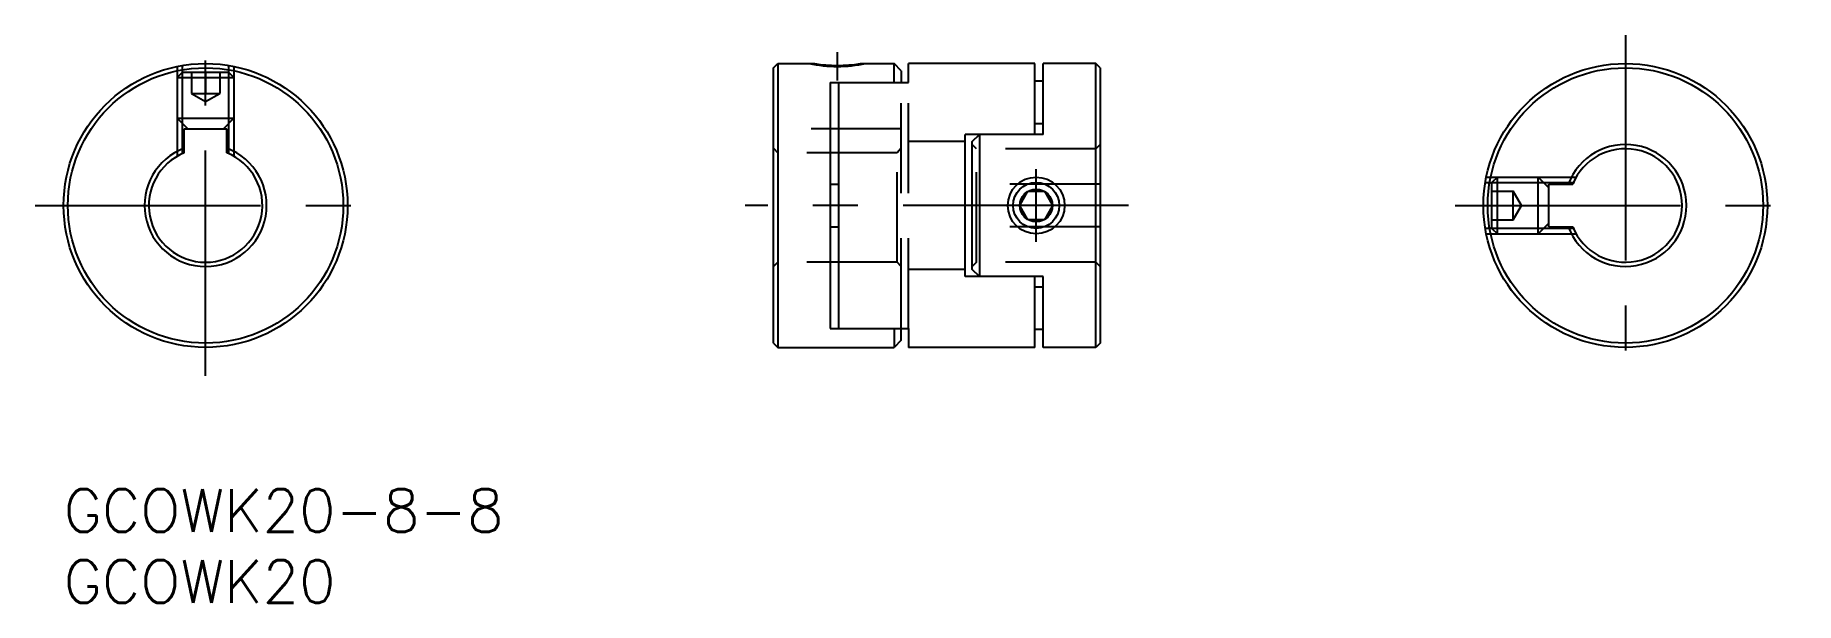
# Model space of a CAD drawing. Extents: x -2 to 122, y -8 to 32.
import ezdxf

# ---------------------------------------------------------------- set-up
doc = ezdxf.new("R2010")
doc.units = 0
doc.header["$LTSCALE"] = 0.5
doc.linetypes.add('CENTER', pattern=[50.8, 31.75, -6.35, 6.35, -6.35])
doc.linetypes.add('DASHED', pattern=[19.05, 12.7, -6.35])
for name, color, linetype in [('MSM_CENTER', 1, 'CENTER'), ('MSM_CONTINUOUS', 7, 'CONTINUOUS'), ('MSM_DASHED', 4, 'DASHED'), ('MSM_NARROW', 5, 'CONTINUOUS'), ('MSM_PART_NUMBER', 7, 'CONTINUOUS')]:
    doc.layers.add(name, color=color, linetype=linetype)
doc.styles.get("Standard").update_dxf_attribs({"font": 'txt.shx', "height": 2, "bigfont": 'bigfont.shx'})

# ---------------------------------------------------------------- blocks, each defined once
blk = doc.blocks.new('*U29')
at = {"layer": 'MSM_PART_NUMBER'}
blk.add_text('GCOWK20-8-8', height=3, dxfattribs=at).set_placement((0, -3))
blk = doc.blocks.new('*U30')
at = {"layer": 'MSM_PART_NUMBER'}
blk.add_text('GCOWK20', height=3, dxfattribs=at).set_placement((0, -8))

msp = doc.modelspace()

# ---------------------------------------------------------------- linework, layer by layer
at = {"layer": 'MSM_CENTER'}
for p, q in [((10, 8), (10, 32)), ((110, 32), (110, 8)), ((54.5, 28.8), (54.5, 30.8)), ((68.5, 17.43), (68.5, 22.57)), ((-2, 20), (22, 20)), ((75, 20), (48, 20)), ((98, 20), (122, 20))]:
    msp.add_line(p, q, dxfattribs=at)
at = {"layer": 'MSM_CONTINUOUS'}
for p, q in [((50, 29.7), (50.3, 30)), ((50.3, 30), (50.3, 10)), ((50.3, 30), (52.88, 30)), ((56.12, 30), (58.5, 30)), ((58.5, 28.66), (58.5, 30)), ((59, 29.5), (58.5, 30)), ((68.4, 30), (59.5, 30)), ((59.5, 28.66), (59.5, 30)), ((68.4, 25), (68.4, 30)), ((69, 25), (69, 30)), ((72.7, 30), (69, 30)), ((72.7, 10), (72.7, 30)), ((73, 29.7), (72.7, 30)), ((50, 10.3), (50, 29.7)), ((54, 28.66), (54, 11.34)), ((54, 28.66), (59.5, 28.66)), ((54.6, 11.34), (54.6, 28.66)), ((59, 29.5), (59, 28.66)), ((69, 28.75), (68.4, 28.75)), ((73, 29.7), (73, 10.3)), ((8.5, 23.71), (8.5, 25.4)), ((8.5, 25.4), (11.5, 25.4)), ((11.5, 23.71), (11.5, 25.4)), ((63.5, 15), (63.5, 25)), ((69, 25), (63.5, 25)), ((64, 24.5), (64.5, 25)), ((64.5, 25), (64.5, 15)), ((69, 25.75), (68.4, 25.75)), ((64, 15.5), (64, 24.5)), ((54, 21.5), (54.6, 21.5)), ((104.6, 18.5), (104.6, 21.5)), ((104.6, 21.5), (106.29, 21.5)), ((67.35, 20), (67.92, 21)), ((67.92, 19), (67.35, 20)), ((67.92, 21), (69.08, 21)), ((69.08, 21), (69.65, 20)), ((69.65, 20), (69.08, 19)), ((69.08, 19), (67.92, 19)), ((54, 18.5), (54.6, 18.5)), ((104.6, 18.5), (106.29, 18.5)), ((69, 15), (63.5, 15)), ((64.5, 15), (64, 15.5)), ((68.4, 10), (68.4, 15)), ((69, 10), (69, 15)), ((69, 14.25), (68.4, 14.25)), ((54, 11.34), (59.5, 11.34)), ((58.5, 11.34), (58.5, 10)), ((59, 10.5), (59, 11.34)), ((59.5, 11.34), (59.5, 10)), ((69, 11.25), (68.4, 11.25)), ((50, 10.3), (50.3, 10)), ((50.3, 10), (58.5, 10)), ((59, 10.5), (58.5, 10)), ((68.4, 10), (59.5, 10)), ((72.7, 10), (69, 10)), ((73, 10.3), (72.7, 10))]:
    msp.add_line(p, q, dxfattribs=at)
for centre, radius in [((10, 20), 10), ((110, 20), 10), ((10, 20), 9.7), ((110, 20), 9.7), ((68.5, 20), 1.62), ((68.5, 20), 1.15)]:
    msp.add_circle(centre, radius, dxfattribs=at)
for centre, radius, start, end in [((54.5, 39.87), 10, 260.6712, 279.3288), ((10, 20), 4.3, 110.4162, 69.5838), ((10, 20), 4, 112.0243, 67.9757), ((110, 20), 4.3, 200.4162, 159.5838), ((110, 20), 4, 202.0243, 157.9757)]:
    msp.add_arc(centre, radius, start, end, dxfattribs=at)
at = {"layer": 'MSM_DASHED'}
for p, q in [((8, 29.8), (8, 23.46)), ((8.38, 23.66), (8.38, 29.87)), ((11.62, 29.87), (11.62, 23.66)), ((12, 29.8), (12, 23.46)), ((8.38, 29.4), (8, 29.02)), ((8, 29.02), (12, 29.02)), ((8.38, 29.4), (11.62, 29.4)), ((9, 29.4), (9, 27.9)), ((10, 29.4), (10, 27.9)), ((11, 29.4), (11, 27.9)), ((12, 29.02), (11.62, 29.4)), ((59, 11.34), (59, 28.66)), ((59.5, 11.34), (59.5, 28.66)), ((9, 27.9), (10, 27.32)), ((9, 27.9), (11, 27.9)), ((10, 27.32), (11, 27.9)), ((8, 26.15), (8.75, 25.4)), ((8, 26.15), (12, 26.15)), ((11.25, 25.4), (12, 26.15)), ((59, 25.4), (50, 25.4)), ((50, 24.03), (50.3, 23.71)), ((58.7, 23.71), (50.3, 23.71)), ((59, 24.03), (58.7, 23.71)), ((58.7, 16), (58.7, 23.71)), ((63.5, 24.5), (59.5, 24.5)), ((64.3, 24), (64, 24.3)), ((72.7, 24), (64.3, 24)), ((64.3, 16), (64.3, 24)), ((72.7, 24), (73, 24.3)), ((73, 21.5), (64, 21.5)), ((100.13, 21.62), (106.34, 21.62)), ((100.2, 22), (106.54, 22)), ((100.98, 22), (100.6, 21.62)), ((100.6, 18.38), (100.6, 21.62)), ((100.98, 18), (100.98, 22)), ((104.6, 21.25), (103.85, 22)), ((103.85, 18), (103.85, 22)), ((100.6, 21), (102.1, 21)), ((100.6, 20), (102.1, 20)), ((102.68, 20), (102.1, 21)), ((102.1, 19), (102.1, 21)), ((102.1, 19), (102.68, 20)), ((100.6, 19), (102.1, 19)), ((103.85, 18), (104.6, 18.75)), ((73, 18.5), (64, 18.5)), ((106.34, 18.38), (100.13, 18.38)), ((100.2, 18), (106.54, 18)), ((100.6, 18.38), (100.98, 18)), ((50, 15.7), (50.3, 16)), ((58.7, 16), (50.3, 16)), ((59, 15.7), (58.7, 16)), ((63.5, 15.5), (59.5, 15.5)), ((64.3, 16), (64, 15.7)), ((72.7, 16), (64.3, 16)), ((72.7, 16), (73, 15.7))]:
    msp.add_line(p, q, dxfattribs=at)
at = {"layer": 'MSM_NARROW'}
msp.add_circle((68.5, 20), 2, dxfattribs=at)
msp.add_arc((54.5, 39.8), 10, 258.463, 281.537, dxfattribs=at)

# ---------------------------------------------------------------- block references
at = {"layer": 'MSM_CONTINUOUS'}
for name in ['*U29', '*U30']:
    msp.add_blockref(name, (0, 0), dxfattribs=at)

doc.saveas('drawing.dxf')
